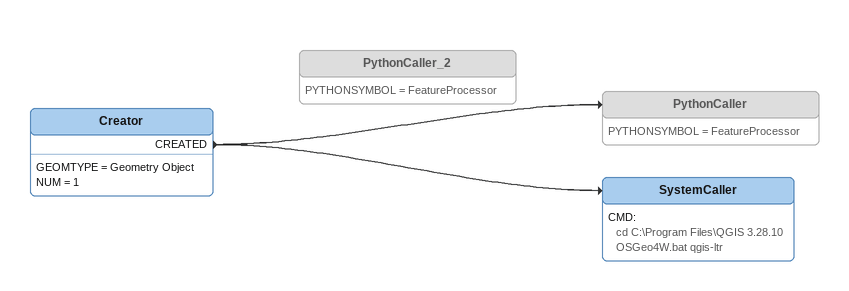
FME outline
Creator
    GEOMTYPE = Geometry Object
    NUM = 1
    CREATED -> PythonCaller
    CREATED -> SystemCaller
PythonCaller [off]
    PYTHONSYMBOL = FeatureProcessor
SystemCaller
    CMD:
      cd C:\Program Files\QGIS 3.28.10
      OSGeo4W.bat qgis-ltr
PythonCaller_2 [off]
    PYTHONSYMBOL = FeatureProcessor
